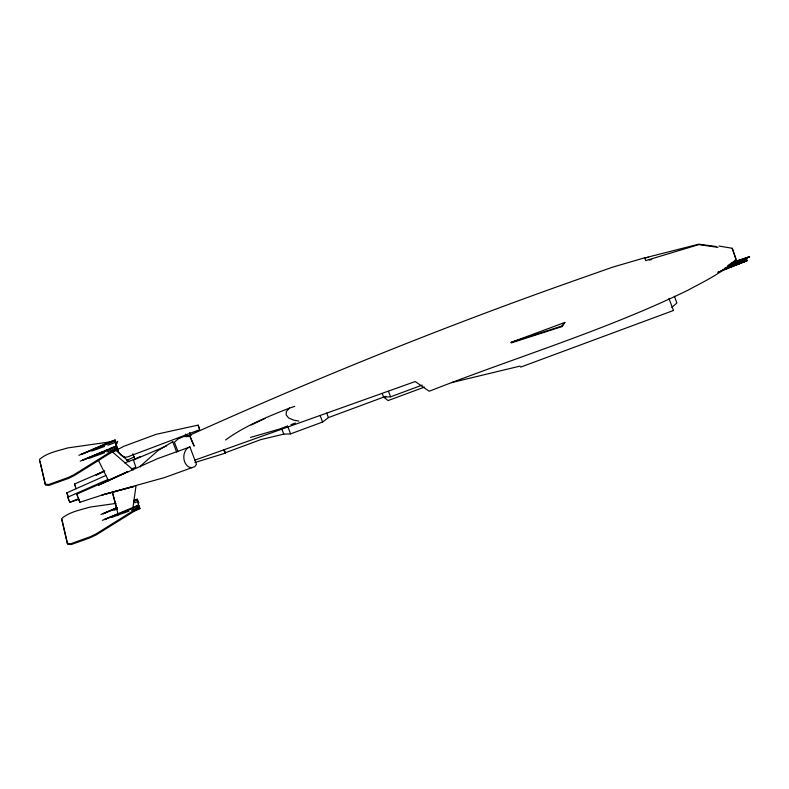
<?xml version="1.0" encoding="UTF-8"?>
<svg xmlns="http://www.w3.org/2000/svg" width="789" height="789" viewBox="0 0 789 789"><rect width="100%" height="100%" fill="white"/><g stroke="black" fill="none" stroke-linecap="round" stroke-linejoin="round"><path stroke-width="1.18" d="M132.67 509.516L136.043 485.689M194.853 460.155L415.221 381.541L429.196 391.245C515.217 357.417 604.325 330.818 687.633 290.382C704.429 281.219 722.369 273.093 736.019 259.325L732.241 248.269L718.957 246.05M78.851 455.312L111.644 441.071L115.214 440.015L116.644 443.852L117.709 441.278M511.085 342.377L561.965 326.005L564.825 322.454L562.163 326.538L511.282 342.899L511.085 342.377L564.825 322.454M294.82 406.365L289.524 408.091L286.387 411.434L286.151 414.856L288.587 417.933L293.597 420.103L298.824 421.079M115.934 447.866L112.63 450.608L74.038 474.662L68.081 477.572L48.819 484.476L45.22 484.278L39.45 459.494C46.896 452.748 58.218 450.815 67.815 447.915L110.578 441.82M116.259 448.734L112.945 451.476L74.363 475.53L68.406 478.43L49.135 485.334L45.535 485.146L40.032 461.486M138.065 507.071L134.761 509.812L96.169 533.867L90.212 536.767L70.951 543.67L67.351 543.483L61.581 518.698C69.028 511.943 80.35 510.01 89.946 507.11L116.082 503.392M138.391 507.929L135.087 510.67L96.495 534.725L90.538 537.634L71.276 544.538L67.676 544.341L61.907 519.556M140.422 466.94L140.205 466.289L157.958 450.588L172.86 441.662M671.814 307.434L676.883 302.986L674.378 296.279M223.82 449.73L225.023 452.876L260.863 439.591L283.774 434.137L290.599 433.881L322.602 422.016L328.421 417.588L385.91 396.275M225.575 439.956C244.906 425.922 267.382 416.76 289.524 408.091M251.227 425.005L265.055 418.476M199.735 429.66L127.611 456.92C122.818 458.646 119.119 453.34 117.166 449.799L123.824 446.298L156.123 434.325L198.118 425.123M104.789 470.846L74.462 484.061L76.138 488.776M126.792 460.332L134.386 456.89M68.564 497.593L66.809 492.839L105.805 475.52M69.018 500.581L67.815 497.159L107.945 479.456M131.359 469.12L135.816 467.157L133.331 459.652L140.057 456.742M80.212 461.141L116.575 445.844L117.837 449.326L110.914 451.939M102.343 520.346L138.706 505.049L139.978 508.53L133.045 511.144M100.992 514.517L116.821 507.643M186.046 436.84C314.821 378.769 445.785 325.818 579.087 278.981L612.323 267.264L644.505 257.835M132.877 453.734L134.978 459.356L166.637 445.893M80.932 454.513L110.716 441.929M82.283 460.332L102.146 451.949M104.355 451.012L107.659 449.612M109.868 448.685L113.182 447.284M103.063 513.708L117.403 507.652M104.414 519.537L117.66 513.945M76.809 494.141L128.104 471.457L98.428 485.205L157.573 458.636L189.952 446.968L196.461 464.366L194.755 466.664L164.437 477.592L102.008 494.989L133.736 486.527L102.077 495.068L79.857 502.277L76.809 494.141L77.608 496.064M81.178 454.513L115.47 440.795M82.529 460.342L116.831 446.613M103.31 513.718L116.979 508.126M104.671 519.537L138.963 505.818M728.425 265.498L749.55 256.8L733.652 261.938M728.395 265.37L749.55 256.8L731.364 262.865M727.951 267.126L746.7 259.453L732.074 264.207M718 272.313L746.996 260.695L726.63 267.501M116.003 442.234L107.906 445.233M113.882 449.385L117.354 448.063M189.952 446.968L187.713 447.827C182.2 452.778 182.397 463.311 189.113 467.167L192.043 467.69M287.551 425.991L279.72 428.989L250.507 437.422M290.914 424.699L295.392 422.993M739.303 262.678L746.7 259.453L727.507 265.952M717.97 272.185L746.996 260.695L724.361 268.438M134.663 502.761L138.134 501.439L137.345 499.22L133.775 500.275M136.014 508.589L139.495 507.258M729.322 264.433L749.55 256.8L733.869 262.49M727.744 266.593L746.7 259.453L739.125 262.165M722.32 269.966L746.996 260.695L729.125 267.205M124.662 462.906L134.298 459.336L134.554 459.78M382.33 393.741L383.612 397.123L390.594 396.818L422.174 385.111M424.482 387.093L388.119 400.565L383.612 397.123M520.622 367.132L673.51 310.462M732.261 264.69L736.837 263.013M91.711 451.091L104.434 446.485M89.591 458.162L104.631 452.728M106.939 451.9L112.728 449.809M113.843 510.286L117.314 509.033M111.732 517.367L129.08 511.094M131.388 510.256L134.86 509.004M77.638 499.161L69.669 502.337L78.92 499.319M134.071 501.143L137.611 499.989M108.892 452.975L114.612 451.209L117.837 449.326M133.311 511.469L139.978 508.53M111.821 441.465L115.214 440.015M114.07 447.008L115.845 446.466M194.942 462.492L225.23 453.192L224.451 449.829M133.962 500.66L137.345 499.22M136.201 506.213L137.976 505.67M717.941 247.361L698.857 244.6L645.649 260.617L645.086 258.585L645.007 257.855L698.758 244.176L716.609 246.592M451.466 382.626L520.158 366.066M189.577 435.489L194.124 446.12L189.764 435.646L183.018 436.79L177.762 439.157L174.389 442.333L177.989 451.495M649.268 259.976L651.675 259.542M645.007 257.855L648.647 257.322M117.166 449.799L118.32 450.647M115.529 450.006L129.149 461.812M112.324 451.791L133.223 469.988M185.395 434.157L188.117 436.761M74.462 484.061L75.271 485.985M98.28 459.938L108.547 480.866M176.697 452.058L172.623 441.475M189.666 432.451L190.987 435.311M190.08 433.723L190.81 435.291M673.421 310.314L668.924 298.38M223.928 449.957L225.23 453.192M198.167 425.202L199.282 428.161M736.019 259.325L732.241 248.269M67.834 495.512L66.809 492.839M388.504 391.374L390.594 396.818M320.097 415.478L322.602 422.016M287.679 426.257L290.599 433.881M138.134 501.439L138.785 503.057L138.519 502.277M326.705 413.061L328.421 417.588M281.634 428.486L283.774 434.137M199.509 429.127L198.345 425.981M561.965 326.005L562.163 326.538M78.18 497.573L79.857 502.277M67.815 497.159L69.669 502.337M116.387 443.073L116.644 443.852M112.531 492.395L116.93 509.023M112.324 492.316L118.281 514.852M137.454 501.163L138.479 505.571M123.814 456.279L124.031 457.206M115.638 442.826L116.259 445.469M115.322 441.968L116.348 446.367M103.763 471.418L96.09 475.126L103.744 471.437"/></g></svg>
